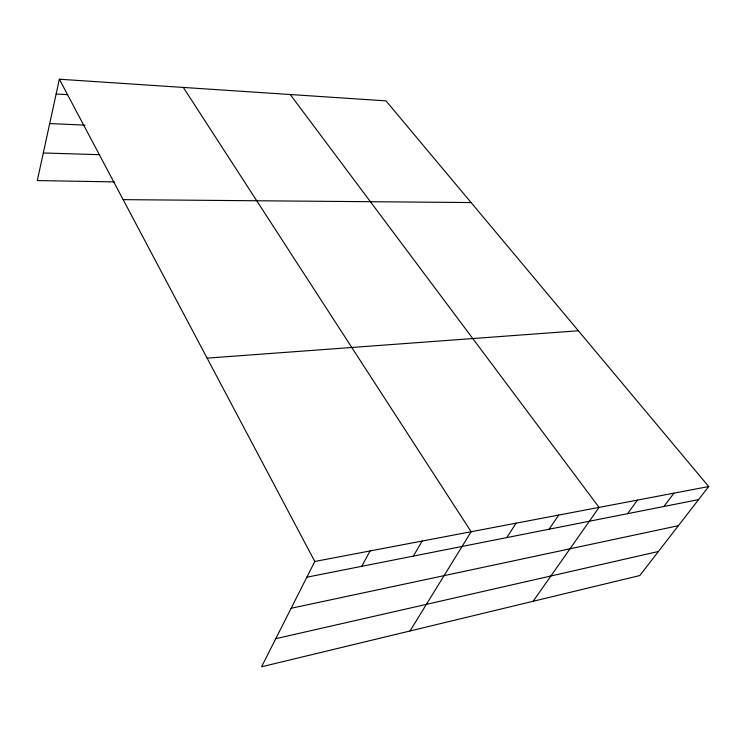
<?xml version="1.0" encoding="UTF-8"?>
<svg xmlns="http://www.w3.org/2000/svg" width="746" height="746" viewBox="0 0 746 746"><rect width="100%" height="100%" fill="white"/><g stroke="black" fill="none" stroke-linecap="round" stroke-linejoin="round"><path stroke-width="1.12" d="M708.7 486.541L314.812 561.468L261.557 666.784L639.798 575.548L708.7 486.541L385.999 100.869L59.363 79.216L37.3 180.569L114.259 181.893M361.717 566.326L370.1 550.949M413.359 556.096L422.115 541.055M410.002 630.976L471.136 531.73L183.329 87.431M506.776 537.596L516.101 523.179M549.14 529.203L558.689 515.076M533.129 601.276L599.085 507.392L290.231 94.528M627.572 513.677L637.457 500.09M663.931 506.478L673.955 493.153M275.759 638.688L658.429 551.481M291.145 608.26L678.394 525.688M306.867 577.19L698.573 499.615M207.108 358.145L578.355 330.767M123.146 199.639L471.071 202.548M43.305 152.977L99.712 154.692M49.712 123.556L85.035 125.141M56.146 93.987L67.7 94.667M59.363 79.216L314.812 561.468"/></g></svg>
